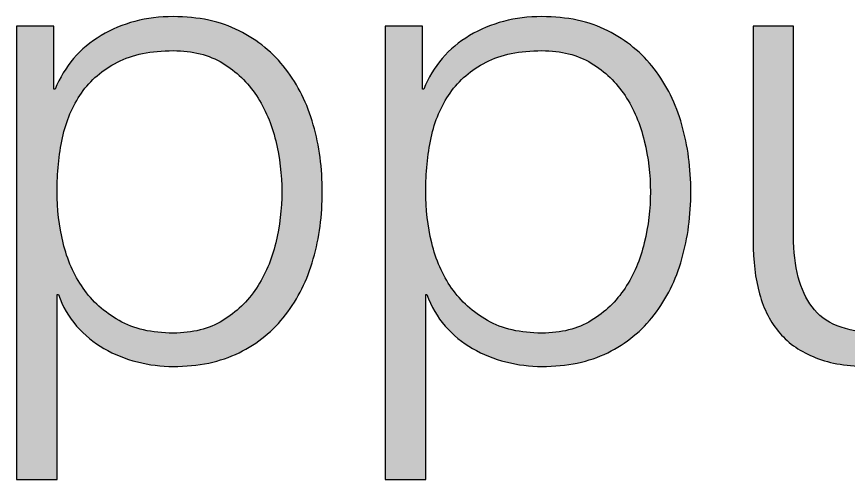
# Paper-space layout 'A0mask' of a CAD drawing. Extents: x 0 to 1153, y 0 to 810.
# Drawn here: x 1033.42 to 1038.44, y 48.52 to 51.32 of the extents above; entities that cross this region are included whole.
import ezdxf
from ezdxf.enums import TextEntityAlignment as Align

# ---------------------------------------------------------------- set-up
doc = ezdxf.new("R2010")
doc.units = 0
doc.layers.get('0').update_dxf_attribs({"linetype": 'CONTINUOUS'})
doc.layers.get('Defpoints').update_dxf_attribs({"linetype": 'CONTINUOUS'})
doc.layers.add('JPP_Mask', color=7, linetype='CONTINUOUS')
doc.styles.add('JPP', font='arial.ttf')

# ---------------------------------------------------------------- blocks, each defined once
blk = doc.blocks.new('A0mask')
at = {"true_color": 0x004a91}
h = blk.add_hatch(color=154, dxfattribs=at)
edge = h.paths.add_edge_path(flags=16)
edge.add_spline(control_points=[(1034.9839, 50.5652), (1034.9593, 50.667), (1034.9205, 50.7584), (1034.8675, 50.8384), (1034.8145, 50.9188), (1034.7468, 50.9842), (1034.6639, 51.0343), (1034.5811, 51.085), (1034.4817, 51.1101), (1034.3652, 51.1101), (1034.2308, 51.1101), (1034.1186, 51.0869), (1034.0282, 51.04), (1033.9373, 50.9936), (1033.8654, 50.9316), (1033.8109, 50.854), (1033.7565, 50.7764), (1033.7186, 50.6859), (1033.6964, 50.5828), (1033.6746, 50.4791), (1033.6637, 50.3707), (1033.6637, 50.2571), (1033.6637, 50.1534), (1033.6756, 50.0507), (1033.7002, 49.9485), (1033.7248, 49.8462), (1033.765, 49.7553), (1033.8204, 49.6753), (1033.8763, 49.5949), (1033.9487, 49.53), (1034.0377, 49.4794), (1034.1271, 49.4292), (1034.236, 49.4036), (1034.3652, 49.4036), (1034.4817, 49.4036), (1034.5811, 49.4292), (1034.6639, 49.4794), (1034.7468, 49.53), (1034.8145, 49.5949), (1034.8675, 49.6753), (1034.9205, 49.7553), (1034.9593, 49.8462), (1034.9839, 49.9485), (1035.0085, 50.0507), (1035.0208, 50.1534), (1035.0208, 50.2571), (1035.0208, 50.3603), (1035.0085, 50.463), (1034.9839, 50.5652)], knot_values=[0, 0, 0, 0, 1, 1, 1, 2, 2, 2, 3, 3, 3, 4, 4, 4, 5, 5, 5, 6, 6, 6, 7, 7, 7, 8, 8, 8, 9, 9, 9, 10, 10, 10, 11, 11, 11, 12, 12, 12, 13, 13, 13, 14, 14, 14, 15, 15, 15, 16, 16, 16, 16], degree=3, periodic=0)
edge = h.paths.add_edge_path()
edge.add_spline(control_points=[(1033.6443, 51.2573), (1033.6443, 51.2573), (1033.6443, 50.8772), (1033.6443, 50.8772), (1033.6443, 50.8772), (1033.6519, 50.8772), (1033.6519, 50.8772), (1033.7087, 51.0168), (1033.801, 51.1248), (1033.9293, 51.201), (1034.0571, 51.2772), (1034.2024, 51.3155), (1034.3652, 51.3155), (1034.5181, 51.3155), (1034.6502, 51.2871), (1034.7629, 51.2303), (1034.8755, 51.1735), (1034.9693, 51.0964), (1035.044, 50.9993), (1035.1188, 50.9027), (1035.1747, 50.7901), (1035.2107, 50.6623), (1035.2471, 50.534), (1035.2651, 50.3991), (1035.2651, 50.2571), (1035.2651, 50.1146), (1035.2471, 49.9797), (1035.2107, 49.8514), (1035.1747, 49.7236), (1035.1188, 49.6114), (1035.044, 49.5144), (1034.9693, 49.4173), (1034.8755, 49.3411), (1034.7629, 49.2853), (1034.6502, 49.2299), (1034.5181, 49.202), (1034.3652, 49.202), (1034.2928, 49.202), (1034.2204, 49.2114), (1034.1484, 49.2294), (1034.076, 49.2474), (1034.0088, 49.2744), (1033.9468, 49.3108), (1033.8848, 49.3468), (1033.8294, 49.3923), (1033.7816, 49.4462), (1033.7338, 49.5007), (1033.6973, 49.5641), (1033.6713, 49.6365), (1033.6713, 49.6365), (1033.6637, 49.6365), (1033.6637, 49.6365), (1033.6637, 49.6365), (1033.6637, 48.5199), (1033.6637, 48.5199), (1033.6637, 48.5199), (1033.4195, 48.5199), (1033.4195, 48.5199), (1033.4195, 48.5199), (1033.4195, 51.2573), (1033.4195, 51.2573), (1033.4195, 51.2573), (1033.6443, 51.2573), (1033.6443, 51.2573)], knot_values=[0, 0, 0, 0, 1, 1, 1, 2, 2, 2, 3, 3, 3, 4, 4, 4, 5, 5, 5, 6, 6, 6, 7, 7, 7, 8, 8, 8, 9, 9, 9, 10, 10, 10, 11, 11, 11, 12, 12, 12, 13, 13, 13, 14, 14, 14, 15, 15, 15, 16, 16, 16, 17, 17, 17, 18, 18, 18, 19, 19, 19, 20, 20, 20, 21, 21, 21, 21], degree=3, periodic=0)
h = blk.add_hatch(color=154, dxfattribs=at)
edge = h.paths.add_edge_path(flags=16)
edge.add_spline(control_points=[(1037.2097, 50.5652), (1037.185, 50.667), (1037.1462, 50.7584), (1037.0932, 50.8384), (1037.0402, 50.9188), (1036.9725, 50.9842), (1036.8897, 51.0343), (1036.8068, 51.085), (1036.7074, 51.1101), (1036.591, 51.1101), (1036.4565, 51.1101), (1036.3444, 51.0869), (1036.2539, 51.04), (1036.1631, 50.9936), (1036.0911, 50.9316), (1036.0367, 50.854), (1035.9822, 50.7764), (1035.9444, 50.6859), (1035.9221, 50.5828), (1035.9003, 50.4791), (1035.8895, 50.3707), (1035.8895, 50.2571), (1035.8895, 50.1534), (1035.9013, 50.0507), (1035.9259, 49.9485), (1035.9505, 49.8462), (1035.9908, 49.7553), (1036.0461, 49.6753), (1036.102, 49.5949), (1036.1744, 49.53), (1036.2634, 49.4794), (1036.3529, 49.4292), (1036.4618, 49.4036), (1036.591, 49.4036), (1036.7074, 49.4036), (1036.8068, 49.4292), (1036.8897, 49.4794), (1036.9725, 49.53), (1037.0402, 49.5949), (1037.0932, 49.6753), (1037.1462, 49.7553), (1037.185, 49.8462), (1037.2097, 49.9485), (1037.2343, 50.0507), (1037.2466, 50.1534), (1037.2466, 50.2571), (1037.2466, 50.3603), (1037.2343, 50.463), (1037.2097, 50.5652)], knot_values=[0, 0, 0, 0, 1, 1, 1, 2, 2, 2, 3, 3, 3, 4, 4, 4, 5, 5, 5, 6, 6, 6, 7, 7, 7, 8, 8, 8, 9, 9, 9, 10, 10, 10, 11, 11, 11, 12, 12, 12, 13, 13, 13, 14, 14, 14, 15, 15, 15, 16, 16, 16, 16], degree=3, periodic=0)
edge = h.paths.add_edge_path()
edge.add_spline(control_points=[(1035.8701, 51.2573), (1035.8701, 51.2573), (1035.8701, 50.8772), (1035.8701, 50.8772), (1035.8701, 50.8772), (1035.8776, 50.8772), (1035.8776, 50.8772), (1035.9344, 51.0168), (1036.0267, 51.1248), (1036.155, 51.201), (1036.2828, 51.2772), (1036.4281, 51.3155), (1036.591, 51.3155), (1036.7439, 51.3155), (1036.8759, 51.2871), (1036.9886, 51.2303), (1037.1013, 51.1735), (1037.195, 51.0964), (1037.2698, 50.9993), (1037.3446, 50.9027), (1037.4004, 50.7901), (1037.4364, 50.6623), (1037.4728, 50.534), (1037.4908, 50.3991), (1037.4908, 50.2571), (1037.4908, 50.1146), (1037.4728, 49.9797), (1037.4364, 49.8514), (1037.4004, 49.7236), (1037.3446, 49.6114), (1037.2698, 49.5144), (1037.195, 49.4173), (1037.1013, 49.3411), (1036.9886, 49.2853), (1036.8759, 49.2299), (1036.7439, 49.202), (1036.591, 49.202), (1036.5186, 49.202), (1036.4461, 49.2114), (1036.3742, 49.2294), (1036.3018, 49.2474), (1036.2345, 49.2744), (1036.1725, 49.3108), (1036.1105, 49.3468), (1036.0551, 49.3923), (1036.0073, 49.4462), (1035.9595, 49.5007), (1035.9231, 49.5641), (1035.897, 49.6365), (1035.897, 49.6365), (1035.8895, 49.6365), (1035.8895, 49.6365), (1035.8895, 49.6365), (1035.8895, 48.5199), (1035.8895, 48.5199), (1035.8895, 48.5199), (1035.6452, 48.5199), (1035.6452, 48.5199), (1035.6452, 48.5199), (1035.6452, 51.2573), (1035.6452, 51.2573), (1035.6452, 51.2573), (1035.8701, 51.2573), (1035.8701, 51.2573)], knot_values=[0, 0, 0, 0, 1, 1, 1, 2, 2, 2, 3, 3, 3, 4, 4, 4, 5, 5, 5, 6, 6, 6, 7, 7, 7, 8, 8, 8, 9, 9, 9, 10, 10, 10, 11, 11, 11, 12, 12, 12, 13, 13, 13, 14, 14, 14, 15, 15, 15, 16, 16, 16, 17, 17, 17, 18, 18, 18, 19, 19, 19, 20, 20, 20, 21, 21, 21, 21], degree=3, periodic=0)
h = blk.add_hatch(color=154, dxfattribs=at)
edge = h.paths.add_edge_path()
edge.add_spline(control_points=[(1039.4917, 49.2564), (1039.4917, 49.2564), (1039.4917, 49.7567), (1039.4917, 50.2569)], knot_values=[19.49999, 19.49999, 19.49999, 19.49999, 19.99998, 19.99998, 19.99998, 19.99998], degree=3, periodic=0)
edge.add_spline(control_points=[(1039.4917, 50.2569), (1039.4917, 50.7571), (1039.4917, 51.2573), (1039.4917, 51.2573), (1039.4917, 51.2573), (1039.4917, 51.2573), (1039.4917, 51.2573)], knot_values=[18.999023, 18.999023, 18.999023, 18.999023, 19.499013, 19.499013, 19.499013, 19.49999, 19.49999, 19.49999, 19.49999], degree=3, periodic=0)
edge.add_spline(control_points=[(1039.4812, 51.2573), (1039.4779, 51.2573), (1039.4738, 51.2573), (1039.4692, 51.2573)], knot_values=[18.812504, 18.812504, 18.812504, 18.812504, 18.875002, 18.875002, 18.875002, 18.875002], degree=3, periodic=0)
edge.add_spline(control_points=[(1039.4692, 51.2573), (1039.4645, 51.2573), (1039.4593, 51.2573), (1039.4536, 51.2573)], knot_values=[18.750005, 18.750005, 18.750005, 18.750005, 18.812504, 18.812504, 18.812504, 18.812504], degree=3, periodic=0)
edge.add_spline(control_points=[(1039.4536, 51.2573), (1039.4421, 51.2573), (1039.4287, 51.2573), (1039.4144, 51.2573)], knot_values=[18.625007, 18.625007, 18.625007, 18.625007, 18.750005, 18.750005, 18.750005, 18.750005], degree=3, periodic=0)
edge.add_spline(control_points=[(1039.4144, 51.2573), (1039.4001, 51.2573), (1039.3849, 51.2573), (1039.3696, 51.2573)], knot_values=[18.50001, 18.50001, 18.50001, 18.50001, 18.625007, 18.625007, 18.625007, 18.625007], degree=3, periodic=0)
edge.add_spline(control_points=[(1039.3696, 51.2573), (1039.3391, 51.2573), (1039.3085, 51.2573), (1039.2856, 51.2573)], knot_values=[18.250015, 18.250015, 18.250015, 18.250015, 18.50001, 18.50001, 18.50001, 18.50001], degree=3, periodic=0)
edge.add_spline(control_points=[(1039.2856, 51.2573), (1039.2627, 51.2573), (1039.2475, 51.2573), (1039.2475, 51.2573), (1039.2475, 51.2573), (1039.2475, 51.2573), (1039.2475, 51.2573)], knot_values=[17.999532, 17.999532, 17.999532, 17.999532, 18.249547, 18.249547, 18.249547, 18.250015, 18.250015, 18.250015, 18.250015], degree=3, periodic=0)
edge.add_spline(control_points=[(1039.2475, 51.2455), (1039.2475, 51.2417), (1039.2475, 51.2369), (1039.2475, 51.2313)], knot_values=[17.906272, 17.906272, 17.906272, 17.906272, 17.937521, 17.937521, 17.937521, 17.937521], degree=3, periodic=0)
edge.add_spline(control_points=[(1039.2475, 51.2313), (1039.2475, 51.2257), (1039.2475, 51.2193), (1039.2475, 51.2122)], knot_values=[17.875022, 17.875022, 17.875022, 17.875022, 17.906272, 17.906272, 17.906272, 17.906272], degree=3, periodic=0)
edge.add_spline(control_points=[(1039.2475, 51.2122), (1039.2475, 51.1978), (1039.2475, 51.1803), (1039.2475, 51.1603)], knot_values=[17.812524, 17.812524, 17.812524, 17.812524, 17.875022, 17.875022, 17.875022, 17.875022], degree=3, periodic=0)
edge.add_spline(control_points=[(1039.2475, 51.1603), (1039.2475, 51.1403), (1039.2475, 51.1178), (1039.2475, 51.0931)], knot_values=[17.750025, 17.750025, 17.750025, 17.750025, 17.812524, 17.812524, 17.812524, 17.812524], degree=3, periodic=0)
edge.add_spline(control_points=[(1039.2475, 51.0931), (1039.2475, 51.0439), (1039.2475, 50.9864), (1039.2475, 50.9248)], knot_values=[17.625028, 17.625028, 17.625028, 17.625028, 17.750025, 17.750025, 17.750025, 17.750025], degree=3, periodic=0)
edge.add_spline(control_points=[(1039.2475, 50.9248), (1039.2475, 50.8633), (1039.2475, 50.7976), (1039.2475, 50.7319)], knot_values=[17.50003, 17.50003, 17.50003, 17.50003, 17.625028, 17.625028, 17.625028, 17.625028], degree=3, periodic=0)
edge.add_spline(control_points=[(1039.2475, 50.7319), (1039.2475, 50.6006), (1039.2475, 50.4692), (1039.2475, 50.3707)], knot_values=[17.250035, 17.250035, 17.250035, 17.250035, 17.50003, 17.50003, 17.50003, 17.50003], degree=3, periodic=0)
edge.add_spline(control_points=[(1039.2475, 50.3707), (1039.2475, 50.2721), (1039.2475, 50.2064), (1039.2475, 50.2064), (1039.2475, 50.1056), (1039.2356, 50.0067), (1039.2124, 49.9096)], knot_values=[16, 16, 16, 16, 16.250035, 16.250035, 16.250035, 17.250035, 17.250035, 17.250035, 17.250035], degree=3, periodic=0)
edge.add_spline(control_points=[(1039.2124, 49.9096), (1039.1892, 49.8131), (1039.1528, 49.7269), (1039.104, 49.6521)], knot_values=[15, 15, 15, 15, 16, 16, 16, 16], degree=3, periodic=0)
edge.add_spline(control_points=[(1039.104, 49.6521), (1039.0548, 49.5769), (1038.9928, 49.5168), (1038.9175, 49.4718)], knot_values=[14, 14, 14, 14, 15, 15, 15, 15], degree=3, periodic=0)
edge.add_spline(control_points=[(1038.9175, 49.4718), (1038.8427, 49.4263), (1038.7523, 49.4036), (1038.6463, 49.4036)], knot_values=[13, 13, 13, 13, 14, 14, 14, 14], degree=3, periodic=0)
edge.add_spline(control_points=[(1038.6463, 49.4036), (1038.4522, 49.4036), (1038.3159, 49.4505), (1038.2373, 49.5433)], knot_values=[12, 12, 12, 12, 13, 13, 13, 13], degree=3, periodic=0)
edge.add_spline(control_points=[(1038.2373, 49.5433), (1038.1583, 49.6365), (1038.1161, 49.7733), (1038.1109, 49.9546)], knot_values=[11, 11, 11, 11, 12, 12, 12, 12], degree=3, periodic=0)
edge.add_spline(control_points=[(1038.1109, 49.9546), (1038.1109, 49.9546), (1038.1109, 51.2573), (1038.1109, 51.2573), (1038.1109, 51.2573), (1038.0499, 51.2573), (1037.9888, 51.2573)], knot_values=[9.5, 9.5, 9.5, 9.5, 10.5, 10.5, 10.5, 11, 11, 11, 11], degree=3, periodic=0)
edge.add_spline(control_points=[(1037.9888, 51.2573), (1037.9277, 51.2573), (1037.8667, 51.2573), (1037.8667, 51.2573), (1037.8667, 51.2573), (1037.8667, 50.9326), (1037.8667, 50.6078)], knot_values=[8.5, 8.5, 8.5, 8.5, 9, 9, 9, 9.5, 9.5, 9.5, 9.5], degree=3, periodic=0)
edge.add_spline(control_points=[(1037.8667, 50.6078), (1037.8667, 50.2831), (1037.8667, 49.9584), (1037.8667, 49.9584), (1037.8667, 49.8391), (1037.8799, 49.7336), (1037.9055, 49.6403)], knot_values=[7, 7, 7, 7, 7.5, 7.5, 7.5, 8.5, 8.5, 8.5, 8.5], degree=3, periodic=0)
edge.add_spline(control_points=[(1037.9055, 49.6403), (1037.9315, 49.547), (1037.9722, 49.4685), (1038.0276, 49.4036)], knot_values=[6, 6, 6, 6, 7, 7, 7, 7], degree=3, periodic=0)
edge.add_spline(control_points=[(1038.0276, 49.4036), (1038.0835, 49.3392), (1038.1559, 49.2895), (1038.2449, 49.2545), (1038.3339, 49.2195), (1038.4418, 49.202), (1038.5687, 49.202)], knot_values=[4, 4, 4, 4, 5, 5, 5, 6, 6, 6, 6], degree=3, periodic=0)
edge.add_spline(control_points=[(1038.5687, 49.202), (1038.7187, 49.202), (1038.8551, 49.2375), (1038.9777, 49.3089)], knot_values=[3, 3, 3, 3, 4, 4, 4, 4], degree=3, periodic=0)
edge.add_spline(control_points=[(1038.9777, 49.3089), (1039.1007, 49.38), (1039.1944, 49.4827), (1039.2588, 49.6171)], knot_values=[2, 2, 2, 2, 3, 3, 3, 3], degree=3, periodic=0)
edge.add_spline(control_points=[(1039.2669, 49.6171), (1039.2669, 49.6171), (1039.2669, 49.5269), (1039.2669, 49.4368)], knot_values=[0.5, 0.5, 0.5, 0.5, 1, 1, 1, 1], degree=3, periodic=0)
edge.add_spline(control_points=[(1039.2669, 49.4368), (1039.2669, 49.3466), (1039.2669, 49.2564), (1039.2669, 49.2564), (1039.2669, 49.2564), (1039.2809, 49.2564), (1039.302, 49.2564)], knot_values=[20.749965, 20.749965, 20.749965, 20.749965, 21.249965, 21.249965, 21.249965, 21.5, 21.5, 21.5, 21.5], degree=3, periodic=0)
edge.add_spline(control_points=[(1039.302, 49.2564), (1039.3231, 49.2564), (1039.3512, 49.2564), (1039.3793, 49.2564)], knot_values=[20.49997, 20.49997, 20.49997, 20.49997, 20.749965, 20.749965, 20.749965, 20.749965], degree=3, periodic=0)
edge.add_spline(control_points=[(1039.3793, 49.2564), (1039.3934, 49.2564), (1039.4074, 49.2564), (1039.4206, 49.2564)], knot_values=[20.374972, 20.374972, 20.374972, 20.374972, 20.49997, 20.49997, 20.49997, 20.49997], degree=3, periodic=0)
edge.add_spline(control_points=[(1039.4206, 49.2564), (1039.4338, 49.2564), (1039.4461, 49.2564), (1039.4566, 49.2564)], knot_values=[20.249975, 20.249975, 20.249975, 20.249975, 20.374972, 20.374972, 20.374972, 20.374972], degree=3, periodic=0)
edge.add_spline(control_points=[(1039.471, 49.2564), (1039.4753, 49.2564), (1039.479, 49.2564), (1039.4821, 49.2564)], knot_values=[20.124977, 20.124977, 20.124977, 20.124977, 20.187476, 20.187476, 20.187476, 20.187476], degree=3, periodic=0)
edge.add_spline(control_points=[(1039.4917, 49.2564), (1039.4917, 49.2564), (1039.4917, 49.2564), (1039.4917, 49.2564), (1039.4917, 49.2564), (1039.4917, 49.2564), (1039.4917, 49.2564)], knot_values=[19.99998, 19.99998, 19.99998, 19.99998, 20, 20, 20, 20.001445, 20.001445, 20.001445, 20.001445], degree=3, periodic=0)
at = {"layer": 'Defpoints', "color": 154, "true_color": 0x004a91}
for points, knots in [([(1033.6443, 51.2573), (1033.6443, 51.2573), (1033.6443, 50.8772), (1033.6443, 50.8772), (1033.6443, 50.8772), (1033.6519, 50.8772), (1033.6519, 50.8772), (1033.7087, 51.0168), (1033.801, 51.1248), (1033.9293, 51.201), (1034.0571, 51.2772), (1034.2024, 51.3155), (1034.3652, 51.3155), (1034.5181, 51.3155), (1034.6502, 51.2871), (1034.7629, 51.2303), (1034.8755, 51.1735), (1034.9693, 51.0964), (1035.044, 50.9993), (1035.1188, 50.9027), (1035.1747, 50.7901), (1035.2107, 50.6623), (1035.2471, 50.534), (1035.2651, 50.3991), (1035.2651, 50.2571), (1035.2651, 50.1146), (1035.2471, 49.9797), (1035.2107, 49.8514), (1035.1747, 49.7236), (1035.1188, 49.6114), (1035.044, 49.5144), (1034.9693, 49.4173), (1034.8755, 49.3411), (1034.7629, 49.2853), (1034.6502, 49.2299), (1034.5181, 49.202), (1034.3652, 49.202), (1034.2928, 49.202), (1034.2204, 49.2114), (1034.1484, 49.2294), (1034.076, 49.2474), (1034.0088, 49.2744), (1033.9468, 49.3108), (1033.8848, 49.3468), (1033.8294, 49.3923), (1033.7816, 49.4462), (1033.7338, 49.5007), (1033.6973, 49.5641), (1033.6713, 49.6365), (1033.6713, 49.6365), (1033.6637, 49.6365), (1033.6637, 49.6365), (1033.6637, 49.6365), (1033.6637, 48.5199), (1033.6637, 48.5199), (1033.6637, 48.5199), (1033.4195, 48.5199), (1033.4195, 48.5199), (1033.4195, 48.5199), (1033.4195, 51.2573), (1033.4195, 51.2573), (1033.4195, 51.2573), (1033.6443, 51.2573), (1033.6443, 51.2573)], [0, 0, 0, 0, 1, 1, 1, 2, 2, 2, 3, 3, 3, 4, 4, 4, 5, 5, 5, 6, 6, 6, 7, 7, 7, 8, 8, 8, 9, 9, 9, 10, 10, 10, 11, 11, 11, 12, 12, 12, 13, 13, 13, 14, 14, 14, 15, 15, 15, 16, 16, 16, 17, 17, 17, 18, 18, 18, 19, 19, 19, 20, 20, 20, 21, 21, 21, 21]), ([(1035.8701, 51.2573), (1035.8701, 51.2573), (1035.8701, 50.8772), (1035.8701, 50.8772), (1035.8701, 50.8772), (1035.8776, 50.8772), (1035.8776, 50.8772), (1035.9344, 51.0168), (1036.0267, 51.1248), (1036.155, 51.201), (1036.2828, 51.2772), (1036.4281, 51.3155), (1036.591, 51.3155), (1036.7439, 51.3155), (1036.8759, 51.2871), (1036.9886, 51.2303), (1037.1013, 51.1735), (1037.195, 51.0964), (1037.2698, 50.9993), (1037.3446, 50.9027), (1037.4004, 50.7901), (1037.4364, 50.6623), (1037.4728, 50.534), (1037.4908, 50.3991), (1037.4908, 50.2571), (1037.4908, 50.1146), (1037.4728, 49.9797), (1037.4364, 49.8514), (1037.4004, 49.7236), (1037.3446, 49.6114), (1037.2698, 49.5144), (1037.195, 49.4173), (1037.1013, 49.3411), (1036.9886, 49.2853), (1036.8759, 49.2299), (1036.7439, 49.202), (1036.591, 49.202), (1036.5186, 49.202), (1036.4461, 49.2114), (1036.3742, 49.2294), (1036.3018, 49.2474), (1036.2345, 49.2744), (1036.1725, 49.3108), (1036.1105, 49.3468), (1036.0551, 49.3923), (1036.0073, 49.4462), (1035.9595, 49.5007), (1035.9231, 49.5641), (1035.897, 49.6365), (1035.897, 49.6365), (1035.8895, 49.6365), (1035.8895, 49.6365), (1035.8895, 49.6365), (1035.8895, 48.5199), (1035.8895, 48.5199), (1035.8895, 48.5199), (1035.6452, 48.5199), (1035.6452, 48.5199), (1035.6452, 48.5199), (1035.6452, 51.2573), (1035.6452, 51.2573), (1035.6452, 51.2573), (1035.8701, 51.2573), (1035.8701, 51.2573)], [0, 0, 0, 0, 1, 1, 1, 2, 2, 2, 3, 3, 3, 4, 4, 4, 5, 5, 5, 6, 6, 6, 7, 7, 7, 8, 8, 8, 9, 9, 9, 10, 10, 10, 11, 11, 11, 12, 12, 12, 13, 13, 13, 14, 14, 14, 15, 15, 15, 16, 16, 16, 17, 17, 17, 18, 18, 18, 19, 19, 19, 20, 20, 20, 21, 21, 21, 21]), ([(1039.2669, 49.2564), (1039.2669, 49.2564), (1039.2669, 49.6171), (1039.2669, 49.6171), (1039.2669, 49.6171), (1039.2588, 49.6171), (1039.2588, 49.6171), (1039.1944, 49.4827), (1039.1007, 49.38), (1038.9777, 49.3089), (1038.8551, 49.2375), (1038.7187, 49.202), (1038.5687, 49.202), (1038.4418, 49.202), (1038.3339, 49.2195), (1038.2449, 49.2545), (1038.1559, 49.2895), (1038.0835, 49.3392), (1038.0276, 49.4036), (1037.9722, 49.4685), (1037.9315, 49.547), (1037.9055, 49.6403), (1037.8799, 49.7336), (1037.8667, 49.8391), (1037.8667, 49.9584), (1037.8667, 49.9584), (1037.8667, 51.2573), (1037.8667, 51.2573), (1037.8667, 51.2573), (1038.1109, 51.2573), (1038.1109, 51.2573), (1038.1109, 51.2573), (1038.1109, 49.9546), (1038.1109, 49.9546), (1038.1161, 49.7733), (1038.1583, 49.6365), (1038.2373, 49.5433), (1038.3159, 49.4505), (1038.4522, 49.4036), (1038.6463, 49.4036), (1038.7523, 49.4036), (1038.8427, 49.4263), (1038.9175, 49.4718), (1038.9928, 49.5168), (1039.0548, 49.5769), (1039.104, 49.6521), (1039.1528, 49.7269), (1039.1892, 49.8131), (1039.2124, 49.9096), (1039.2356, 50.0067), (1039.2475, 50.1056), (1039.2475, 50.2064), (1039.2475, 50.2064), (1039.2475, 51.2573), (1039.2475, 51.2573), (1039.2475, 51.2573), (1039.4917, 51.2573), (1039.4917, 51.2573), (1039.4917, 51.2573), (1039.4917, 49.2564), (1039.4917, 49.2564), (1039.4917, 49.2564), (1039.2669, 49.2564), (1039.2669, 49.2564)], [0, 0, 0, 0, 1, 1, 1, 2, 2, 2, 3, 3, 3, 4, 4, 4, 5, 5, 5, 6, 6, 6, 7, 7, 7, 8, 8, 8, 9, 9, 9, 10, 10, 10, 11, 11, 11, 12, 12, 12, 13, 13, 13, 14, 14, 14, 15, 15, 15, 16, 16, 16, 17, 17, 17, 18, 18, 18, 19, 19, 19, 20, 20, 20, 21, 21, 21, 21]), ([(1034.9839, 50.5652), (1034.9593, 50.667), (1034.9205, 50.7584), (1034.8675, 50.8384), (1034.8145, 50.9188), (1034.7468, 50.9842), (1034.6639, 51.0343), (1034.5811, 51.085), (1034.4817, 51.1101), (1034.3652, 51.1101), (1034.2308, 51.1101), (1034.1186, 51.0869), (1034.0282, 51.04), (1033.9373, 50.9936), (1033.8654, 50.9316), (1033.8109, 50.854), (1033.7565, 50.7764), (1033.7186, 50.6859), (1033.6964, 50.5828), (1033.6746, 50.4791), (1033.6637, 50.3707), (1033.6637, 50.2571), (1033.6637, 50.1534), (1033.6756, 50.0507), (1033.7002, 49.9485), (1033.7248, 49.8462), (1033.765, 49.7553), (1033.8204, 49.6753), (1033.8763, 49.5949), (1033.9487, 49.53), (1034.0377, 49.4794), (1034.1271, 49.4292), (1034.236, 49.4036), (1034.3652, 49.4036), (1034.4817, 49.4036), (1034.5811, 49.4292), (1034.6639, 49.4794), (1034.7468, 49.53), (1034.8145, 49.5949), (1034.8675, 49.6753), (1034.9205, 49.7553), (1034.9593, 49.8462), (1034.9839, 49.9485), (1035.0085, 50.0507), (1035.0208, 50.1534), (1035.0208, 50.2571), (1035.0208, 50.3603), (1035.0085, 50.463), (1034.9839, 50.5652)], [0, 0, 0, 0, 1, 1, 1, 2, 2, 2, 3, 3, 3, 4, 4, 4, 5, 5, 5, 6, 6, 6, 7, 7, 7, 8, 8, 8, 9, 9, 9, 10, 10, 10, 11, 11, 11, 12, 12, 12, 13, 13, 13, 14, 14, 14, 15, 15, 15, 16, 16, 16, 16]), ([(1037.2097, 50.5652), (1037.185, 50.667), (1037.1462, 50.7584), (1037.0932, 50.8384), (1037.0402, 50.9188), (1036.9725, 50.9842), (1036.8897, 51.0343), (1036.8068, 51.085), (1036.7074, 51.1101), (1036.591, 51.1101), (1036.4565, 51.1101), (1036.3444, 51.0869), (1036.2539, 51.04), (1036.1631, 50.9936), (1036.0911, 50.9316), (1036.0367, 50.854), (1035.9822, 50.7764), (1035.9444, 50.6859), (1035.9221, 50.5828), (1035.9003, 50.4791), (1035.8895, 50.3707), (1035.8895, 50.2571), (1035.8895, 50.1534), (1035.9013, 50.0507), (1035.9259, 49.9485), (1035.9505, 49.8462), (1035.9908, 49.7553), (1036.0461, 49.6753), (1036.102, 49.5949), (1036.1744, 49.53), (1036.2634, 49.4794), (1036.3529, 49.4292), (1036.4618, 49.4036), (1036.591, 49.4036), (1036.7074, 49.4036), (1036.8068, 49.4292), (1036.8897, 49.4794), (1036.9725, 49.53), (1037.0402, 49.5949), (1037.0932, 49.6753), (1037.1462, 49.7553), (1037.185, 49.8462), (1037.2097, 49.9485), (1037.2343, 50.0507), (1037.2466, 50.1534), (1037.2466, 50.2571), (1037.2466, 50.3603), (1037.2343, 50.463), (1037.2097, 50.5652)], [0, 0, 0, 0, 1, 1, 1, 2, 2, 2, 3, 3, 3, 4, 4, 4, 5, 5, 5, 6, 6, 6, 7, 7, 7, 8, 8, 8, 9, 9, 9, 10, 10, 10, 11, 11, 11, 12, 12, 12, 13, 13, 13, 14, 14, 14, 15, 15, 15, 16, 16, 16, 16])]:
    blk.add_open_spline(points, degree=3, knots=knots, dxfattribs=at)
at = {"color": 7, "style": 'JPP'}
for tag, p in [('Client', (1086, 115)), ('Project1', (1086, 90)), ('Project2', (1086, 82.5)), ('Project3', (1086, 75)), ('Title1', (1086, 57.5)), ('Title2', (1086, 50)), ('Title3', (1086, 42.5)), ('Status', (978, 7.5))]:
    blk.add_attdef(tag, text='', height=3.5, dxfattribs=at).set_placement(p, align=Align.MIDDLE_LEFT)
at = {"color": 2, "style": 'JPP'}
for tag, p in [('Scale', (1005.5, 25)), ('Checked', (1095.5, 25)), ('Drawn', (1050.5, 25)), ('Date', (1140.5, 25))]:
    blk.add_attdef(tag, text='', height=2, dxfattribs=at).set_placement(p, align=Align.MIDDLE_CENTER)
at = {"color": 6, "style": 'JPP'}
for tag, p in [('Ref', (1068, 7.5)), ('DrgNo.', (1110, 7.5))]:
    blk.add_attdef(tag, text='', height=4, dxfattribs=at).set_placement(p, align=Align.MIDDLE_LEFT)
blk.add_attdef('Rev', text='', height=4, dxfattribs=at).set_placement((1144.2747, 7.5), align=Align.MIDDLE_CENTER)

psp = doc.layouts.new('A0mask')

# ---------------------------------------------------------------- block references
at = {"layer": 'JPP_Mask'}
psp.add_blockref('A0mask', (0, 0), dxfattribs=at)

doc.saveas('drawing.dxf')
